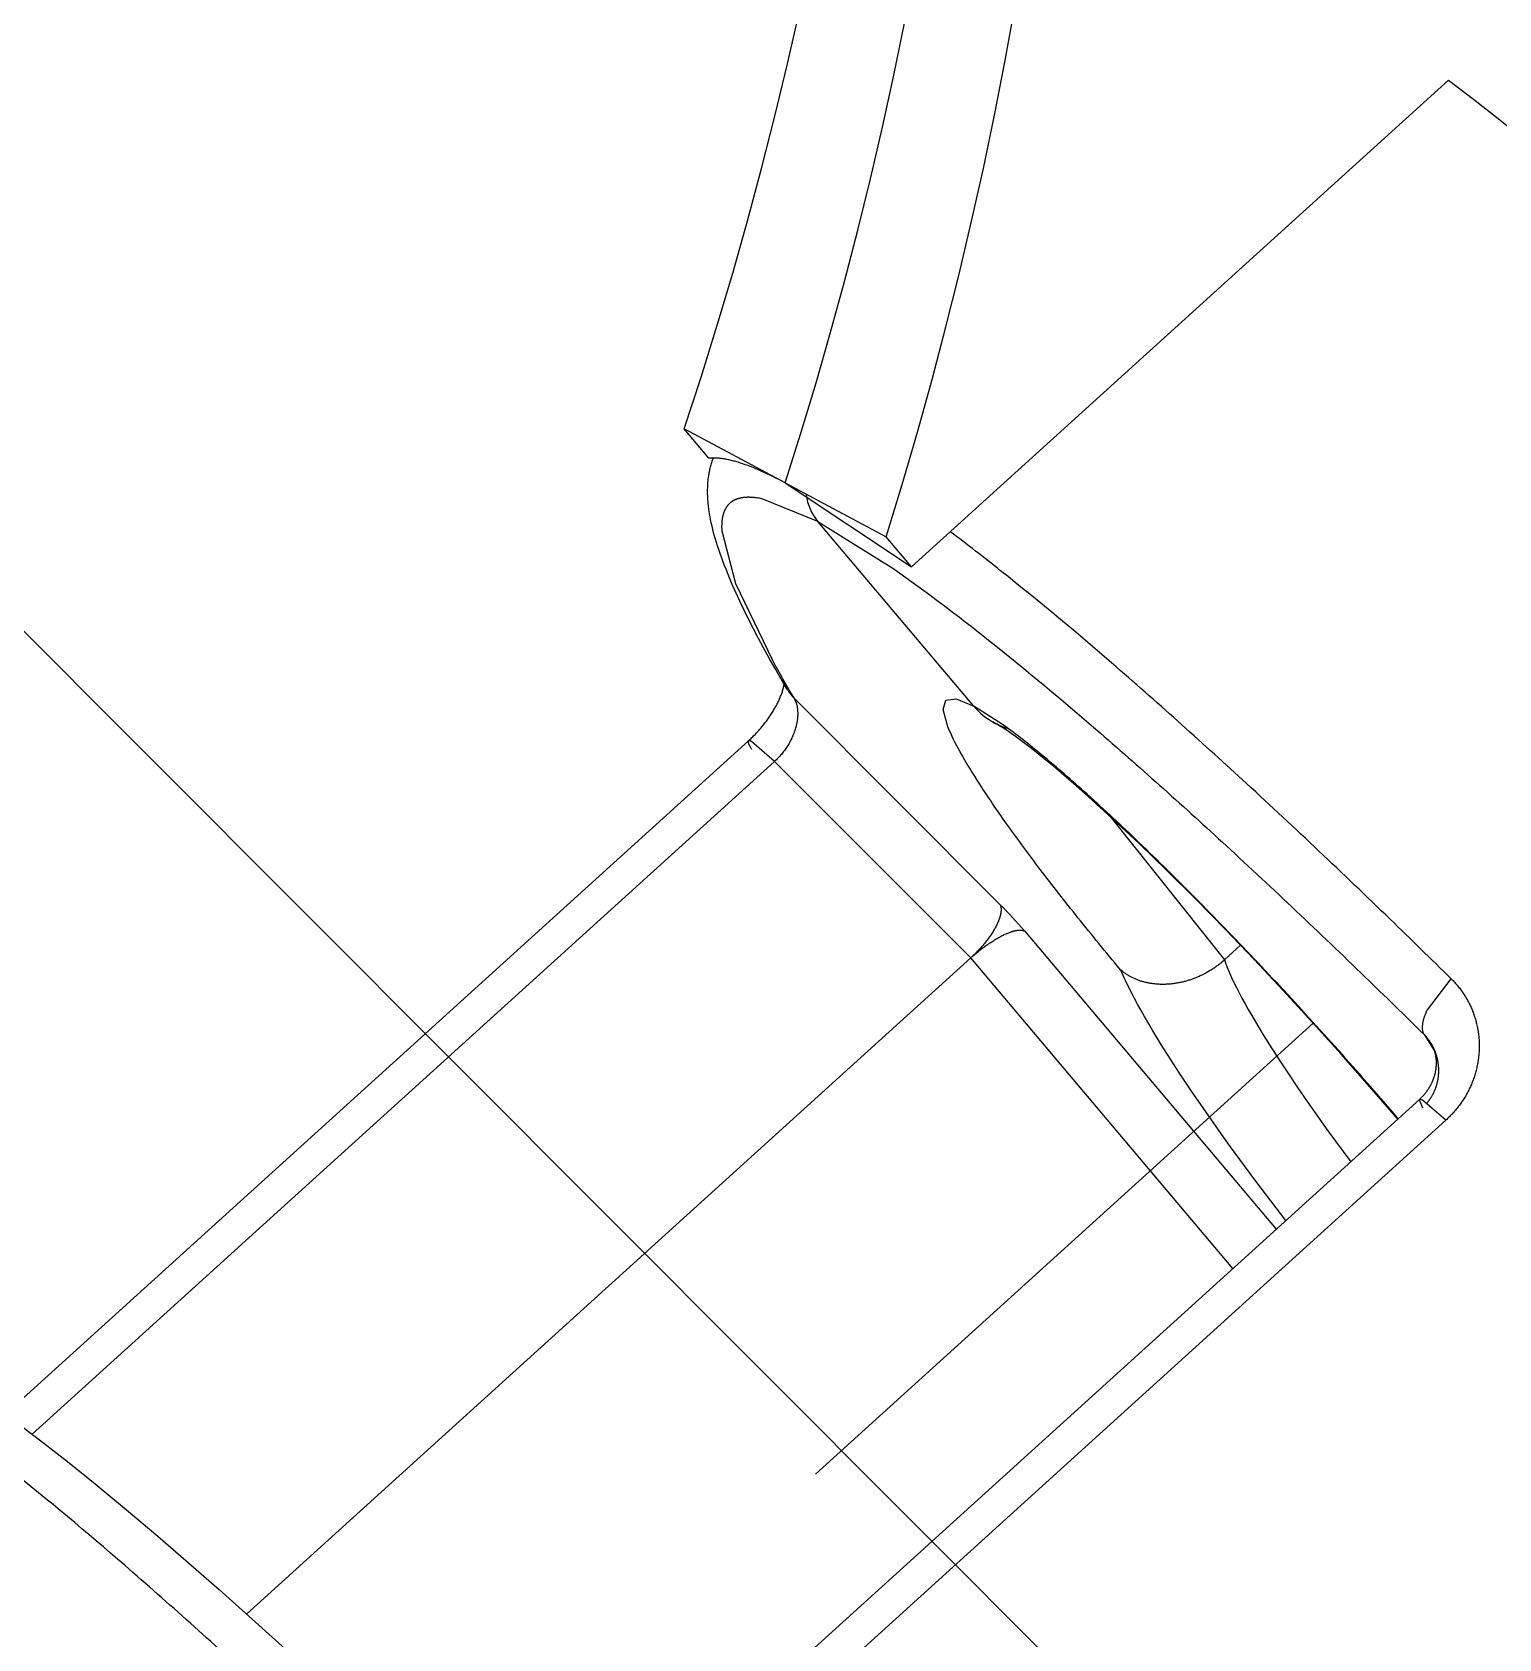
# Model space of a CAD drawing. Header units: millimetres. Extents: x -1838618 to -1600818, y -1770412 to -1553248.
# Drawn here: x -1653399.1 to -1653033.7, y -1648601.8 to -1648201.4 of the extents above; entities that cross this region are included whole.
import ezdxf

# ---------------------------------------------------------------- set-up
doc = ezdxf.new("R2010")
doc.units = ezdxf.units.MM
doc.header["$LTSCALE"] = 100
doc.linetypes.add('ACAD_ISO04W100', pattern=[30, 24, -3, 0, -3])
doc.layers.add('ANCHOR_MOUTH_SURFACE_-_VISIBLE', color=164, linetype='Continuous')

msp = doc.modelspace()

# ---------------------------------------------------------------- linework, layer by layer
at = {"color": 1, "linetype": 'ACAD_ISO04W100', "ltscale": 20}
msp.add_line((-1657772.58, -1643970.8), (-1652617.81, -1649135.69), dxfattribs=at)
at = {"layer": 'ANCHOR_MOUTH_SURFACE_-_VISIBLE', "color": 6}
for p, q in [((-1653180, -1648334.61), (-1653046.22, -1648213.37)), ((-1653230.56, -1648307.59), (-1653236.64, -1648300.3)), ((-1653211.5, -1648313.74), (-1653236.64, -1648300.3)), ((-1653211.5, -1648313.74), (-1653186.36, -1648327.18)), ((-1653164.54, -1648369.33), (-1653203.41, -1648323.33)), ((-1653180, -1648334.61), (-1653186.36, -1648327.18)), ((-1653209.79, -1648366.83), (-1653209.72, -1648366.68)), ((-1653209.39, -1648367.25), (-1653157.99, -1648418.75)), ((-1653160, -1648373.2), (-1653159.82, -1648373.26)), ((-1653405.8, -1648545.77), (-1653220.68, -1648378.01)), ((-1653214.15, -1648383.13), (-1653399.14, -1648550.77)), ((-1653165.29, -1648432.1), (-1653214.15, -1648383.13)), ((-1653151.91, -1648425.38), (-1653089.14, -1648499.68)), ((-1653165.29, -1648432.1), (-1653345.69, -1648595.58)), ((-1653099.94, -1648509.46), (-1653165.29, -1648432.1)), ((-1653102.07, -1648432.6), (-1653098.03, -1648428.94)), ((-1653203.95, -1648560.73), (-1653079.93, -1648448.34)), ((-1653052.29, -1648451.22), (-1653049.67, -1648455.4)), ((-1653262.04, -1648656.36), (-1653053.5, -1648467.37)), ((-1653255.46, -1648661.53), (-1653046.92, -1648472.54))]:
    msp.add_line(p, q, dxfattribs=at)
for points in [[(-1653186.36, -1648327.18), (-1653182.37, -1648314.14), (-1653178.56, -1648301.08), (-1653174.92, -1648287.98), (-1653171.46, -1648274.86), (-1653168.17, -1648261.72), (-1653165.06, -1648248.55), (-1653162.13, -1648235.35), (-1653159.38, -1648222.14), (-1653156.8, -1648208.91), (-1653154.4, -1648195.66)], [(-1653236.64, -1648300.3), (-1653232.45, -1648287.38), (-1653228.43, -1648274.42), (-1653224.58, -1648261.44), (-1653220.91, -1648248.43), (-1653217.4, -1648235.4), (-1653214.08, -1648222.35), (-1653210.92, -1648209.28), (-1653207.94, -1648196.19)], [(-1653211.5, -1648313.74), (-1653207.59, -1648301.3), (-1653203.83, -1648288.78), (-1653200.22, -1648276.18), (-1653196.75, -1648263.52), (-1653193.44, -1648250.77), (-1653190.28, -1648237.97), (-1653187.28, -1648225.09), (-1653184.43, -1648212.16), (-1653181.75, -1648199.17)], [(-1653046.22, -1648213.37), (-1653040, -1648218.11), (-1653033.45, -1648223.25), (-1653026.57, -1648228.79), (-1653019.36, -1648234.74), (-1653011.84, -1648241.08), (-1653004.01, -1648247.8), (-1652987.5, -1648262.38), (-1652969.95, -1648278.37), (-1652951.5, -1648295.66), (-1652932.31, -1648314.1), (-1652912.57, -1648333.52), (-1652892.46, -1648353.73), (-1652872.16, -1648374.53), (-1652851.86, -1648395.73), (-1652831.74, -1648417.11), (-1652792.69, -1648459.7), (-1652756.13, -1648500.92), (-1652626.64, -1648649.3)], [(-1653211.07, -1648365.12), (-1653214.02, -1648360.01), (-1653215.46, -1648357.44), (-1653216.88, -1648354.86), (-1653218.16, -1648352.49), (-1653219.4, -1648350.11), (-1653220.62, -1648347.71), (-1653221.81, -1648345.3), (-1653222.8, -1648343.24), (-1653223.76, -1648341.17), (-1653224.68, -1648339.08), (-1653225.57, -1648336.98), (-1653226.33, -1648335.1), (-1653226.7, -1648334.16), (-1653227.06, -1648333.21), (-1653227.4, -1648332.26), (-1653227.74, -1648331.31), (-1653228.07, -1648330.35), (-1653228.38, -1648329.39), (-1653228.63, -1648328.58), (-1653228.87, -1648327.78), (-1653229.1, -1648326.97), (-1653229.33, -1648326.16), (-1653229.53, -1648325.34), (-1653229.73, -1648324.53), (-1653229.92, -1648323.71), (-1653230.09, -1648322.88), (-1653230.22, -1648322.18), (-1653230.34, -1648321.47), (-1653230.45, -1648320.77), (-1653230.51, -1648320.41), (-1653230.55, -1648320.06), (-1653230.6, -1648319.7), (-1653230.64, -1648319.34), (-1653230.67, -1648318.99), (-1653230.71, -1648318.63), (-1653230.74, -1648318.27), (-1653230.76, -1648317.92), (-1653230.79, -1648317.56), (-1653230.81, -1648317.2), (-1653230.82, -1648316.88), (-1653230.83, -1648316.56), (-1653230.83, -1648316.23), (-1653230.84, -1648315.91), (-1653230.84, -1648315.59), (-1653230.83, -1648315.26), (-1653230.82, -1648314.94), (-1653230.81, -1648314.62), (-1653230.8, -1648314.29), (-1653230.78, -1648313.97), (-1653230.75, -1648313.65), (-1653230.72, -1648313.33), (-1653230.69, -1648313.01), (-1653230.66, -1648312.69), (-1653230.62, -1648312.36), (-1653230.57, -1648312.04), (-1653230.53, -1648311.76), (-1653230.48, -1648311.47), (-1653230.43, -1648311.18), (-1653230.37, -1648310.89), (-1653230.31, -1648310.61), (-1653230.25, -1648310.32), (-1653230.18, -1648310.04), (-1653230.11, -1648309.75), (-1653230.04, -1648309.47), (-1653229.96, -1648309.19), (-1653229.88, -1648308.91), (-1653229.79, -1648308.63), (-1653229.7, -1648308.35), (-1653229.61, -1648308.08), (-1653229.51, -1648307.8), (-1653229.41, -1648307.53)], [(-1653211.5, -1648313.74), (-1653213.07, -1648312.92), (-1653213.84, -1648312.53), (-1653214.59, -1648312.15), (-1653215.34, -1648311.79), (-1653216.07, -1648311.44), (-1653216.78, -1648311.11), (-1653217.49, -1648310.8), (-1653218.18, -1648310.49), (-1653218.86, -1648310.21), (-1653219.52, -1648309.93), (-1653220.18, -1648309.67), (-1653220.82, -1648309.43), (-1653221.45, -1648309.2), (-1653222.06, -1648308.99), (-1653222.66, -1648308.79), (-1653223.25, -1648308.6), (-1653223.83, -1648308.43), (-1653224.12, -1648308.35), (-1653224.4, -1648308.28), (-1653224.67, -1648308.2), (-1653224.95, -1648308.13), (-1653225.22, -1648308.07), (-1653225.49, -1648308.01), (-1653225.75, -1648307.95), (-1653226.01, -1648307.9), (-1653226.27, -1648307.85), (-1653226.53, -1648307.8), (-1653226.78, -1648307.76), (-1653227.03, -1648307.72), (-1653227.27, -1648307.68), (-1653227.51, -1648307.65), (-1653227.75, -1648307.62), (-1653227.99, -1648307.6), (-1653228.22, -1648307.58), (-1653228.45, -1648307.56), (-1653228.68, -1648307.55), (-1653228.9, -1648307.54), (-1653229.12, -1648307.53), (-1653229.33, -1648307.53), (-1653229.55, -1648307.53), (-1653229.65, -1648307.53), (-1653229.76, -1648307.53), (-1653229.86, -1648307.54), (-1653229.96, -1648307.54), (-1653230.07, -1648307.55), (-1653230.17, -1648307.55), (-1653230.27, -1648307.56), (-1653230.37, -1648307.57), (-1653230.47, -1648307.58), (-1653230.56, -1648307.59)], [(-1653211.5, -1648313.74), (-1653180, -1648334.61)], [(-1653220.68, -1648378.01), (-1653220.46, -1648377.81), (-1653220.23, -1648377.6), (-1653220.01, -1648377.39), (-1653219.8, -1648377.18), (-1653219.58, -1648376.97), (-1653219.37, -1648376.76), (-1653218.94, -1648376.32), (-1653218.73, -1648376.1), (-1653218.52, -1648375.88), (-1653218.31, -1648375.65), (-1653218.11, -1648375.42), (-1653217.9, -1648375.19), (-1653217.7, -1648374.96), (-1653217.5, -1648374.73), (-1653217.31, -1648374.49), (-1653216.93, -1648374.03), (-1653216.74, -1648373.8), (-1653216.56, -1648373.56), (-1653216.38, -1648373.33), (-1653216.2, -1648373.09), (-1653216.02, -1648372.85), (-1653215.85, -1648372.61), (-1653215.68, -1648372.37), (-1653215.5, -1648372.12), (-1653215.34, -1648371.88), (-1653215.17, -1648371.63), (-1653215.01, -1648371.38), (-1653214.85, -1648371.13), (-1653214.69, -1648370.88), (-1653214.53, -1648370.62), (-1653214.39, -1648370.38), (-1653214.24, -1648370.14), (-1653214.1, -1648369.9), (-1653213.97, -1648369.66), (-1653213.83, -1648369.41), (-1653213.7, -1648369.17), (-1653213.57, -1648368.92), (-1653213.44, -1648368.67), (-1653213.32, -1648368.42), (-1653213.2, -1648368.17), (-1653213.08, -1648367.92), (-1653212.96, -1648367.66), (-1653212.85, -1648367.41), (-1653212.74, -1648367.15), (-1653212.64, -1648366.89), (-1653212.54, -1648366.63), (-1653212.45, -1648366.41), (-1653212.37, -1648366.18), (-1653212.29, -1648365.95), (-1653212.21, -1648365.72), (-1653212.14, -1648365.49), (-1653212.1, -1648365.37), (-1653212.07, -1648365.25), (-1653212.04, -1648365.14), (-1653212.01, -1648365.02), (-1653211.98, -1648364.9), (-1653211.95, -1648364.79), (-1653211.92, -1648364.68), (-1653211.9, -1648364.58), (-1653211.88, -1648364.48), (-1653211.86, -1648364.38), (-1653211.84, -1648364.28), (-1653211.82, -1648364.17), (-1653211.8, -1648364.07), (-1653211.78, -1648363.97), (-1653211.77, -1648363.89), (-1653211.76, -1648363.81), (-1653211.75, -1648363.73), (-1653211.75, -1648363.69), (-1653211.74, -1648363.65), (-1653211.74, -1648363.61), (-1653211.74, -1648363.57), (-1653211.74, -1648363.53), (-1653211.73, -1648363.49), (-1653211.73, -1648363.45), (-1653211.73, -1648363.41), (-1653211.73, -1648363.37), (-1653211.73, -1648363.33)], [(-1653209.39, -1648367.25), (-1653209.36, -1648367.29), (-1653209.33, -1648367.34), (-1653209.31, -1648367.38), (-1653209.28, -1648367.43), (-1653209.25, -1648367.47), (-1653209.22, -1648367.52), (-1653209.2, -1648367.57), (-1653209.17, -1648367.61), (-1653209.15, -1648367.66), (-1653209.12, -1648367.71), (-1653209.1, -1648367.75), (-1653209.08, -1648367.8), (-1653209.05, -1648367.85), (-1653209.03, -1648367.9), (-1653209.01, -1648367.95), (-1653208.99, -1648368), (-1653208.97, -1648368.04), (-1653208.94, -1648368.09), (-1653208.92, -1648368.14), (-1653208.9, -1648368.19), (-1653208.87, -1648368.29), (-1653208.83, -1648368.39), (-1653208.79, -1648368.49), (-1653208.76, -1648368.59), (-1653208.73, -1648368.69), (-1653208.7, -1648368.8), (-1653208.68, -1648368.85), (-1653208.66, -1648368.91), (-1653208.63, -1648369.03), (-1653208.61, -1648369.15), (-1653208.58, -1648369.26), (-1653208.56, -1648369.38), (-1653208.53, -1648369.5), (-1653208.51, -1648369.62), (-1653208.49, -1648369.74), (-1653208.47, -1648369.86), (-1653208.46, -1648369.98), (-1653208.45, -1648370.1), (-1653208.43, -1648370.22), (-1653208.42, -1648370.34), (-1653208.41, -1648370.46), (-1653208.4, -1648370.58), (-1653208.4, -1648370.7), (-1653208.39, -1648370.84), (-1653208.39, -1648370.98), (-1653208.39, -1648371.12), (-1653208.39, -1648371.25), (-1653208.39, -1648371.39), (-1653208.39, -1648371.53), (-1653208.39, -1648371.67), (-1653208.4, -1648371.81), (-1653208.41, -1648371.94), (-1653208.42, -1648372.08), (-1653208.43, -1648372.22), (-1653208.44, -1648372.36), (-1653208.46, -1648372.5), (-1653208.47, -1648372.63), (-1653208.49, -1648372.77), (-1653208.51, -1648372.91), (-1653208.53, -1648373.05), (-1653208.55, -1648373.18), (-1653208.58, -1648373.32), (-1653208.6, -1648373.46), (-1653208.63, -1648373.59), (-1653208.65, -1648373.73), (-1653208.68, -1648373.86), (-1653208.71, -1648374), (-1653208.74, -1648374.13), (-1653208.78, -1648374.27), (-1653208.81, -1648374.4), (-1653208.85, -1648374.54), (-1653208.88, -1648374.67), (-1653208.92, -1648374.8), (-1653209, -1648375.07), (-1653209.04, -1648375.21), (-1653209.09, -1648375.36), (-1653209.14, -1648375.5), (-1653209.18, -1648375.64), (-1653209.23, -1648375.78), (-1653209.28, -1648375.92), (-1653209.34, -1648376.07), (-1653209.39, -1648376.21), (-1653209.44, -1648376.35), (-1653209.5, -1648376.48), (-1653209.61, -1648376.76), (-1653209.73, -1648377.04), (-1653209.86, -1648377.31), (-1653209.99, -1648377.58), (-1653210.12, -1648377.85), (-1653210.26, -1648378.11), (-1653210.4, -1648378.38), (-1653210.55, -1648378.64), (-1653210.7, -1648378.9), (-1653210.86, -1648379.15), (-1653211.02, -1648379.41), (-1653211.18, -1648379.66), (-1653211.35, -1648379.92), (-1653211.53, -1648380.17), (-1653211.71, -1648380.41), (-1653211.89, -1648380.66), (-1653212.08, -1648380.9), (-1653212.27, -1648381.14), (-1653212.46, -1648381.37), (-1653212.66, -1648381.6), (-1653212.86, -1648381.83), (-1653213.07, -1648382.06), (-1653213.28, -1648382.28), (-1653213.49, -1648382.5), (-1653213.71, -1648382.71), (-1653213.93, -1648382.92), (-1653214.15, -1648383.13)], [(-1653058.8, -1648472.33), (-1653065.83, -1648464.18), (-1653072.95, -1648456.1), (-1653080.17, -1648448.07), (-1653087.49, -1648440.12), (-1653094.62, -1648432.52), (-1653101.83, -1648425), (-1653109.12, -1648417.55), (-1653116.51, -1648410.2), (-1653123.25, -1648403.67), (-1653130.08, -1648397.24), (-1653136.01, -1648391.84), (-1653139.01, -1648389.18), (-1653142.04, -1648386.56), (-1653144.68, -1648384.32), (-1653147.36, -1648382.12), (-1653149.72, -1648380.24), (-1653150.92, -1648379.31), (-1653152.12, -1648378.39), (-1653153.14, -1648377.64), (-1653154.16, -1648376.89), (-1653155.2, -1648376.16), (-1653156.24, -1648375.44), (-1653157.11, -1648374.87), (-1653157.55, -1648374.59), (-1653157.99, -1648374.31), (-1653158.34, -1648374.1), (-1653158.7, -1648373.89), (-1653159.05, -1648373.68), (-1653159.23, -1648373.58), (-1653159.42, -1648373.49)], [(-1653214.15, -1648383.13), (-1653219.93, -1648378.16), (-1653219.98, -1648378.14), (-1653220.03, -1648378.11), (-1653220.05, -1648378.1), (-1653220.08, -1648378.09), (-1653220.1, -1648378.08), (-1653220.12, -1648378.07), (-1653220.15, -1648378.06), (-1653220.17, -1648378.05), (-1653220.19, -1648378.04), (-1653220.21, -1648378.03), (-1653220.23, -1648378.02), (-1653220.25, -1648378.02), (-1653220.27, -1648378.01), (-1653220.29, -1648378), (-1653220.31, -1648378), (-1653220.33, -1648377.99), (-1653220.35, -1648377.99), (-1653220.36, -1648377.98), (-1653220.38, -1648377.98), (-1653220.4, -1648377.97), (-1653220.42, -1648377.97), (-1653220.43, -1648377.97), (-1653220.45, -1648377.97), (-1653220.46, -1648377.96), (-1653220.48, -1648377.96), (-1653220.49, -1648377.96), (-1653220.51, -1648377.96), (-1653220.52, -1648377.96), (-1653220.54, -1648377.96), (-1653220.55, -1648377.96), (-1653220.56, -1648377.96), (-1653220.57, -1648377.96), (-1653220.59, -1648377.97), (-1653220.6, -1648377.97), (-1653220.61, -1648377.97), (-1653220.62, -1648377.98), (-1653220.63, -1648377.98), (-1653220.64, -1648377.99), (-1653220.65, -1648377.99), (-1653220.66, -1648378), (-1653220.67, -1648378), (-1653220.68, -1648378.01), (-1653220.68, -1648378.02), (-1653220.69, -1648378.02), (-1653220.7, -1648378.03), (-1653220.7, -1648378.04), (-1653220.71, -1648378.05), (-1653220.72, -1648378.06), (-1653220.72, -1648378.07), (-1653220.72, -1648378.08), (-1653220.73, -1648378.09), (-1653220.73, -1648378.1), (-1653220.74, -1648378.11), (-1653220.74, -1648378.12), (-1653220.74, -1648378.14), (-1653220.74, -1648378.15), (-1653220.75, -1648378.16), (-1653220.75, -1648378.18), (-1653220.75, -1648378.19), (-1653220.75, -1648378.21), (-1653220.75, -1648378.22), (-1653220.75, -1648378.24), (-1653220.75, -1648378.26), (-1653220.75, -1648378.27), (-1653220.74, -1648378.29), (-1653220.74, -1648378.31), (-1653220.74, -1648378.33), (-1653220.74, -1648378.34), (-1653220.73, -1648378.36), (-1653220.73, -1648378.38), (-1653220.72, -1648378.4), (-1653220.72, -1648378.42), (-1653220.71, -1648378.44), (-1653220.71, -1648378.46), (-1653220.7, -1648378.49), (-1653220.7, -1648378.51), (-1653220.69, -1648378.53), (-1653220.68, -1648378.55), (-1653220.67, -1648378.58), (-1653220.67, -1648378.6), (-1653220.66, -1648378.63), (-1653220.65, -1648378.65), (-1653220.64, -1648378.67), (-1653220.63, -1648378.7), (-1653220.61, -1648378.75), (-1653220.59, -1648378.81), (-1653220.56, -1648378.86), (-1653220.54, -1648378.92), (-1653220.51, -1648378.98), (-1653220.48, -1648379.04), (-1653220.45, -1648379.1), (-1653220.42, -1648379.16), (-1653220.39, -1648379.22), (-1653220.31, -1648379.36), (-1653220.24, -1648379.49), (-1653220.16, -1648379.64), (-1653220.07, -1648379.78), (-1653219.98, -1648379.94), (-1653219.88, -1648380.09)], [(-1653130.52, -1648396.83), (-1653102.07, -1648432.6)], [(-1653157.99, -1648418.75), (-1653157.98, -1648418.78), (-1653157.96, -1648418.81), (-1653157.95, -1648418.84), (-1653157.94, -1648418.87), (-1653157.92, -1648418.9), (-1653157.91, -1648418.93), (-1653157.9, -1648418.96), (-1653157.89, -1648418.99), (-1653157.88, -1648419.02), (-1653157.87, -1648419.05), (-1653157.86, -1648419.08), (-1653157.85, -1648419.12), (-1653157.84, -1648419.15), (-1653157.83, -1648419.18), (-1653157.82, -1648419.21), (-1653157.81, -1648419.25), (-1653157.8, -1648419.28), (-1653157.79, -1648419.32), (-1653157.78, -1648419.35), (-1653157.78, -1648419.38), (-1653157.77, -1648419.42), (-1653157.76, -1648419.45), (-1653157.76, -1648419.49), (-1653157.75, -1648419.53), (-1653157.75, -1648419.56), (-1653157.74, -1648419.6), (-1653157.74, -1648419.64), (-1653157.73, -1648419.67), (-1653157.73, -1648419.71), (-1653157.73, -1648419.75), (-1653157.72, -1648419.79), (-1653157.72, -1648419.82), (-1653157.72, -1648419.86), (-1653157.72, -1648419.9), (-1653157.72, -1648419.94), (-1653157.71, -1648419.98), (-1653157.71, -1648420.02), (-1653157.71, -1648420.06), (-1653157.71, -1648420.1), (-1653157.71, -1648420.14), (-1653157.71, -1648420.18), (-1653157.72, -1648420.22), (-1653157.72, -1648420.3), (-1653157.72, -1648420.39), (-1653157.73, -1648420.47), (-1653157.74, -1648420.56), (-1653157.75, -1648420.64), (-1653157.76, -1648420.73), (-1653157.77, -1648420.82), (-1653157.78, -1648420.91), (-1653157.8, -1648421), (-1653157.81, -1648421.09), (-1653157.83, -1648421.18), (-1653157.85, -1648421.27), (-1653157.87, -1648421.37), (-1653157.9, -1648421.46), (-1653157.92, -1648421.56), (-1653157.94, -1648421.66), (-1653157.97, -1648421.75), (-1653158, -1648421.85), (-1653158.03, -1648421.95), (-1653158.06, -1648422.05), (-1653158.09, -1648422.15), (-1653158.13, -1648422.26), (-1653158.16, -1648422.36), (-1653158.2, -1648422.46), (-1653158.24, -1648422.57), (-1653158.28, -1648422.67), (-1653158.32, -1648422.78), (-1653158.36, -1648422.89), (-1653158.4, -1648422.99), (-1653158.49, -1648423.21), (-1653158.59, -1648423.43), (-1653158.69, -1648423.65), (-1653158.8, -1648423.88), (-1653158.92, -1648424.11), (-1653159.04, -1648424.34), (-1653159.16, -1648424.57), (-1653159.29, -1648424.81), (-1653159.43, -1648425.04), (-1653159.57, -1648425.28), (-1653159.71, -1648425.52), (-1653159.86, -1648425.76), (-1653160.02, -1648426), (-1653160.18, -1648426.24), (-1653160.34, -1648426.48), (-1653160.5, -1648426.72), (-1653160.68, -1648426.96), (-1653160.85, -1648427.2), (-1653161.03, -1648427.44), (-1653161.21, -1648427.68), (-1653161.4, -1648427.92), (-1653161.59, -1648428.17), (-1653161.78, -1648428.41), (-1653161.98, -1648428.64), (-1653162.18, -1648428.88), (-1653162.38, -1648429.12), (-1653162.59, -1648429.36), (-1653162.8, -1648429.59), (-1653163.01, -1648429.83), (-1653163.23, -1648430.06), (-1653163.45, -1648430.3), (-1653163.67, -1648430.53), (-1653163.89, -1648430.76), (-1653164.12, -1648430.98), (-1653164.35, -1648431.21), (-1653164.58, -1648431.43), (-1653164.81, -1648431.66), (-1653165.05, -1648431.88), (-1653165.29, -1648432.1)], [(-1653165.29, -1648432.1), (-1653164.8, -1648431.66), (-1653164.32, -1648431.24), (-1653163.82, -1648430.83), (-1653163.33, -1648430.42), (-1653162.83, -1648430.03), (-1653162.33, -1648429.64), (-1653161.82, -1648429.27), (-1653161.32, -1648428.91), (-1653160.81, -1648428.56), (-1653160.31, -1648428.22), (-1653159.81, -1648427.9), (-1653159.56, -1648427.75), (-1653159.32, -1648427.59), (-1653159.07, -1648427.44), (-1653158.82, -1648427.3), (-1653158.58, -1648427.16), (-1653158.34, -1648427.02), (-1653158.1, -1648426.89), (-1653157.86, -1648426.76), (-1653157.62, -1648426.63), (-1653157.38, -1648426.51), (-1653157.15, -1648426.4), (-1653156.92, -1648426.29), (-1653156.69, -1648426.18), (-1653156.47, -1648426.08), (-1653156.25, -1648425.99), (-1653156.03, -1648425.9), (-1653155.82, -1648425.81), (-1653155.61, -1648425.73), (-1653155.4, -1648425.66), (-1653155.2, -1648425.59), (-1653155.1, -1648425.55), (-1653155, -1648425.52), (-1653154.91, -1648425.49), (-1653154.81, -1648425.46), (-1653154.71, -1648425.43), (-1653154.62, -1648425.41), (-1653154.53, -1648425.38), (-1653154.44, -1648425.36), (-1653154.34, -1648425.33), (-1653154.25, -1648425.31), (-1653154.17, -1648425.29), (-1653154.08, -1648425.27), (-1653153.99, -1648425.26), (-1653153.91, -1648425.24), (-1653153.82, -1648425.23), (-1653153.74, -1648425.21), (-1653153.66, -1648425.2), (-1653153.58, -1648425.19), (-1653153.5, -1648425.18), (-1653153.42, -1648425.17), (-1653153.34, -1648425.16), (-1653153.26, -1648425.16), (-1653153.19, -1648425.16), (-1653153.11, -1648425.15), (-1653153.08, -1648425.15), (-1653153.04, -1648425.15), (-1653153.01, -1648425.15), (-1653152.97, -1648425.15), (-1653152.94, -1648425.15), (-1653152.9, -1648425.15), (-1653152.87, -1648425.15), (-1653152.83, -1648425.15), (-1653152.8, -1648425.16), (-1653152.76, -1648425.16), (-1653152.73, -1648425.16), (-1653152.7, -1648425.16), (-1653152.67, -1648425.17), (-1653152.63, -1648425.17), (-1653152.6, -1648425.17), (-1653152.57, -1648425.18), (-1653152.54, -1648425.18), (-1653152.51, -1648425.19), (-1653152.48, -1648425.19), (-1653152.45, -1648425.2), (-1653152.42, -1648425.2), (-1653152.39, -1648425.21), (-1653152.36, -1648425.22), (-1653152.33, -1648425.22), (-1653152.3, -1648425.23), (-1653152.27, -1648425.24), (-1653152.24, -1648425.24), (-1653152.21, -1648425.25), (-1653152.19, -1648425.26), (-1653152.16, -1648425.27), (-1653152.13, -1648425.28), (-1653152.11, -1648425.29), (-1653152.08, -1648425.3), (-1653152.06, -1648425.31), (-1653152.03, -1648425.32), (-1653152.01, -1648425.33), (-1653151.98, -1648425.34), (-1653151.96, -1648425.35), (-1653151.93, -1648425.37), (-1653151.91, -1648425.38)], [(-1653102.07, -1648432.6), (-1653102.25, -1648432.76), (-1653102.42, -1648432.91), (-1653102.6, -1648433.07), (-1653102.78, -1648433.22), (-1653102.96, -1648433.37), (-1653103.15, -1648433.52), (-1653103.33, -1648433.66), (-1653103.52, -1648433.81), (-1653103.71, -1648433.95), (-1653103.89, -1648434.09), (-1653104.09, -1648434.23), (-1653104.28, -1648434.37), (-1653104.47, -1648434.5), (-1653104.66, -1648434.64), (-1653104.86, -1648434.77), (-1653105.06, -1648434.9), (-1653105.25, -1648435.03), (-1653105.45, -1648435.15), (-1653105.65, -1648435.27), (-1653105.86, -1648435.4), (-1653106.06, -1648435.52), (-1653106.26, -1648435.63), (-1653106.47, -1648435.75), (-1653106.67, -1648435.86), (-1653106.88, -1648435.97), (-1653107.09, -1648436.08), (-1653107.3, -1648436.19), (-1653107.51, -1648436.29), (-1653107.72, -1648436.4), (-1653107.93, -1648436.5), (-1653108.15, -1648436.6), (-1653108.36, -1648436.7), (-1653108.57, -1648436.79), (-1653108.79, -1648436.88), (-1653109, -1648436.97), (-1653109.21, -1648437.06), (-1653109.43, -1648437.14), (-1653109.65, -1648437.23), (-1653109.86, -1648437.31), (-1653110.08, -1648437.39), (-1653110.3, -1648437.46), (-1653110.52, -1648437.54), (-1653110.74, -1648437.61), (-1653110.96, -1648437.68), (-1653111.18, -1648437.75), (-1653111.41, -1648437.81), (-1653111.63, -1648437.88), (-1653111.85, -1648437.94), (-1653112.08, -1648438), (-1653112.3, -1648438.05), (-1653112.53, -1648438.11), (-1653112.75, -1648438.16), (-1653112.98, -1648438.21), (-1653113.21, -1648438.26), (-1653113.43, -1648438.3), (-1653113.66, -1648438.34), (-1653113.89, -1648438.38), (-1653114.12, -1648438.42), (-1653114.35, -1648438.46), (-1653114.58, -1648438.49), (-1653114.81, -1648438.52), (-1653115.04, -1648438.55), (-1653115.27, -1648438.58), (-1653115.5, -1648438.6), (-1653115.71, -1648438.62), (-1653115.93, -1648438.63), (-1653116.14, -1648438.65), (-1653116.36, -1648438.66), (-1653116.58, -1648438.67), (-1653116.79, -1648438.68), (-1653117.01, -1648438.69), (-1653117.23, -1648438.69), (-1653117.44, -1648438.69), (-1653117.66, -1648438.69), (-1653117.87, -1648438.69), (-1653118.09, -1648438.68), (-1653118.31, -1648438.67), (-1653118.52, -1648438.66), (-1653118.74, -1648438.65), (-1653118.95, -1648438.63), (-1653119.17, -1648438.61), (-1653119.39, -1648438.59), (-1653119.6, -1648438.57), (-1653119.81, -1648438.54), (-1653120.03, -1648438.51), (-1653120.24, -1648438.48), (-1653120.46, -1648438.45), (-1653120.67, -1648438.41), (-1653120.88, -1648438.38), (-1653121.09, -1648438.33), (-1653121.3, -1648438.29), (-1653121.52, -1648438.24), (-1653121.73, -1648438.19), (-1653121.94, -1648438.14), (-1653122.15, -1648438.09), (-1653122.35, -1648438.03), (-1653122.55, -1648437.97), (-1653122.75, -1648437.91), (-1653122.94, -1648437.85), (-1653123.14, -1648437.79), (-1653123.33, -1648437.72), (-1653123.53, -1648437.65), (-1653123.72, -1648437.58), (-1653123.91, -1648437.5), (-1653124.1, -1648437.42), (-1653124.29, -1648437.34), (-1653124.48, -1648437.26), (-1653124.67, -1648437.17), (-1653124.85, -1648437.09), (-1653125.04, -1648437), (-1653125.22, -1648436.9), (-1653125.4, -1648436.81), (-1653125.57, -1648436.71), (-1653125.74, -1648436.62), (-1653125.91, -1648436.52), (-1653126.08, -1648436.42), (-1653126.24, -1648436.32), (-1653126.4, -1648436.22), (-1653126.57, -1648436.11), (-1653126.73, -1648436), (-1653126.88, -1648435.89), (-1653127.04, -1648435.78), (-1653127.2, -1648435.66), (-1653127.35, -1648435.54), (-1653127.5, -1648435.42), (-1653127.65, -1648435.3), (-1653127.8, -1648435.17), (-1653127.95, -1648435.05)], [(-1653086.8, -1648497.55), (-1653094.21, -1648487.76), (-1653101.02, -1648478.48), (-1653104.13, -1648474.12), (-1653107.21, -1648469.73), (-1653110.24, -1648465.3), (-1653113.22, -1648460.84), (-1653115.49, -1648457.36), (-1653117.71, -1648453.85), (-1653119.87, -1648450.3), (-1653120.93, -1648448.51), (-1653121.98, -1648446.72), (-1653122.82, -1648445.24), (-1653123.64, -1648443.75), (-1653124.45, -1648442.25), (-1653125.24, -1648440.74), (-1653125.96, -1648439.33), (-1653126.64, -1648437.91), (-1653126.98, -1648437.2), (-1653127.31, -1648436.49), (-1653127.63, -1648435.77), (-1653127.95, -1648435.05)], [(-1653102.07, -1648432.6), (-1653101.89, -1648433.1), (-1653101.69, -1648433.62), (-1653101.49, -1648434.15), (-1653101.27, -1648434.69), (-1653101.04, -1648435.24), (-1653100.79, -1648435.81), (-1653100.54, -1648436.39), (-1653100.27, -1648436.98), (-1653099.7, -1648438.19), (-1653099.08, -1648439.46), (-1653098.41, -1648440.77), (-1653097.69, -1648442.13), (-1653096.93, -1648443.53), (-1653096.12, -1648444.98), (-1653095.26, -1648446.48), (-1653094.36, -1648448.03), (-1653092.42, -1648451.25), (-1653090.29, -1648454.65), (-1653088.27, -1648457.78), (-1653086.13, -1648461.02), (-1653083.85, -1648464.39), (-1653081.45, -1648467.86), (-1653076.27, -1648475.16), (-1653070.6, -1648482.88)], [(-1653052.29, -1648451.22), (-1653052.3, -1648451.19), (-1653052.32, -1648451.16), (-1653052.34, -1648451.12), (-1653052.35, -1648451.09), (-1653052.37, -1648451.06), (-1653052.39, -1648451.02), (-1653052.4, -1648450.99), (-1653052.42, -1648450.96), (-1653052.43, -1648450.92), (-1653052.44, -1648450.89), (-1653052.46, -1648450.85), (-1653052.47, -1648450.82), (-1653052.49, -1648450.78), (-1653052.5, -1648450.74), (-1653052.51, -1648450.71), (-1653052.52, -1648450.67), (-1653052.53, -1648450.63), (-1653052.55, -1648450.6), (-1653052.56, -1648450.56), (-1653052.57, -1648450.52), (-1653052.58, -1648450.48), (-1653052.59, -1648450.44), (-1653052.6, -1648450.4), (-1653052.61, -1648450.36), (-1653052.61, -1648450.32), (-1653052.62, -1648450.28), (-1653052.63, -1648450.24), (-1653052.64, -1648450.2), (-1653052.64, -1648450.16), (-1653052.65, -1648450.12), (-1653052.66, -1648450.08), (-1653052.66, -1648450.04), (-1653052.67, -1648449.99), (-1653052.67, -1648449.95), (-1653052.68, -1648449.91), (-1653052.68, -1648449.87), (-1653052.69, -1648449.82), (-1653052.69, -1648449.78), (-1653052.69, -1648449.73), (-1653052.7, -1648449.69), (-1653052.7, -1648449.65), (-1653052.7, -1648449.6), (-1653052.7, -1648449.56), (-1653052.71, -1648449.51), (-1653052.71, -1648449.42), (-1653052.71, -1648449.33), (-1653052.71, -1648449.23), (-1653052.7, -1648449.14), (-1653052.7, -1648449.04), (-1653052.69, -1648448.94), (-1653052.68, -1648448.85), (-1653052.67, -1648448.75), (-1653052.66, -1648448.65), (-1653052.65, -1648448.55), (-1653052.64, -1648448.45), (-1653052.62, -1648448.34), (-1653052.6, -1648448.24), (-1653052.58, -1648448.14), (-1653052.56, -1648448.03), (-1653052.54, -1648447.93), (-1653052.52, -1648447.82), (-1653052.5, -1648447.71), (-1653052.47, -1648447.6), (-1653052.44, -1648447.5), (-1653052.41, -1648447.39), (-1653052.38, -1648447.28), (-1653052.35, -1648447.17), (-1653052.32, -1648447.06), (-1653052.28, -1648446.95), (-1653052.25, -1648446.84), (-1653052.21, -1648446.72), (-1653052.17, -1648446.61), (-1653052.13, -1648446.5), (-1653052.09, -1648446.39), (-1653052.05, -1648446.27), (-1653052, -1648446.16), (-1653051.91, -1648445.93), (-1653051.82, -1648445.7), (-1653051.72, -1648445.47), (-1653051.61, -1648445.24), (-1653051.5, -1648445.01), (-1653045.54, -1648437.33)], [(-1653045.54, -1648437.33), (-1653045.32, -1648437.55), (-1653045.11, -1648437.76), (-1653044.9, -1648437.98), (-1653044.69, -1648438.2), (-1653044.49, -1648438.43), (-1653044.29, -1648438.66), (-1653044.1, -1648438.89), (-1653043.9, -1648439.12), (-1653043.71, -1648439.35), (-1653043.52, -1648439.59), (-1653043.34, -1648439.83), (-1653043.16, -1648440.07), (-1653042.98, -1648440.32), (-1653042.8, -1648440.57), (-1653042.63, -1648440.81), (-1653042.46, -1648441.07), (-1653042.3, -1648441.32), (-1653042.14, -1648441.58), (-1653041.98, -1648441.83), (-1653041.82, -1648442.09), (-1653041.67, -1648442.35), (-1653041.52, -1648442.62), (-1653041.38, -1648442.88), (-1653041.23, -1648443.15), (-1653041.1, -1648443.42), (-1653040.96, -1648443.69), (-1653040.83, -1648443.97), (-1653040.7, -1648444.24), (-1653040.58, -1648444.52), (-1653040.46, -1648444.79), (-1653040.34, -1648445.07), (-1653040.23, -1648445.35), (-1653040.12, -1648445.64), (-1653040.01, -1648445.92), (-1653039.91, -1648446.21), (-1653039.81, -1648446.5), (-1653039.72, -1648446.79), (-1653039.62, -1648447.08), (-1653039.54, -1648447.37), (-1653039.45, -1648447.67), (-1653039.37, -1648447.96), (-1653039.3, -1648448.26), (-1653039.22, -1648448.55), (-1653039.16, -1648448.85), (-1653039.09, -1648449.15), (-1653039.03, -1648449.45), (-1653038.97, -1648449.75), (-1653038.92, -1648450.05), (-1653038.87, -1648450.35), (-1653038.83, -1648450.65), (-1653038.78, -1648450.95), (-1653038.75, -1648451.26), (-1653038.71, -1648451.56), (-1653038.68, -1648451.86), (-1653038.66, -1648452.17), (-1653038.63, -1648452.47), (-1653038.62, -1648452.78), (-1653038.6, -1648453.08), (-1653038.59, -1648453.39), (-1653038.58, -1648453.69), (-1653038.58, -1648454), (-1653038.58, -1648454.3), (-1653038.59, -1648454.61), (-1653038.6, -1648454.91), (-1653038.61, -1648455.22), (-1653038.63, -1648455.53), (-1653038.65, -1648455.84), (-1653038.67, -1648456.15), (-1653038.7, -1648456.45), (-1653038.73, -1648456.76), (-1653038.77, -1648457.07), (-1653038.81, -1648457.38), (-1653038.86, -1648457.68), (-1653038.91, -1648457.99), (-1653038.96, -1648458.29), (-1653039.01, -1648458.6), (-1653039.07, -1648458.9), (-1653039.14, -1648459.2), (-1653039.21, -1648459.5), (-1653039.28, -1648459.81), (-1653039.35, -1648460.11), (-1653039.43, -1648460.4), (-1653039.52, -1648460.7), (-1653039.6, -1648461), (-1653039.69, -1648461.3), (-1653039.79, -1648461.59), (-1653039.88, -1648461.88), (-1653039.98, -1648462.18), (-1653040.09, -1648462.47), (-1653040.2, -1648462.76), (-1653040.31, -1648463.05), (-1653040.43, -1648463.33), (-1653040.54, -1648463.62), (-1653040.67, -1648463.9), (-1653040.79, -1648464.19), (-1653040.92, -1648464.47), (-1653041.06, -1648464.75), (-1653041.2, -1648465.04), (-1653041.34, -1648465.32), (-1653041.49, -1648465.6), (-1653041.64, -1648465.88), (-1653041.79, -1648466.15), (-1653041.95, -1648466.43), (-1653042.11, -1648466.7), (-1653042.28, -1648466.97), (-1653042.45, -1648467.24), (-1653042.62, -1648467.5), (-1653042.79, -1648467.77), (-1653042.97, -1648468.03), (-1653043.15, -1648468.29), (-1653043.33, -1648468.55), (-1653043.52, -1648468.8), (-1653043.71, -1648469.05), (-1653043.9, -1648469.3), (-1653044.1, -1648469.55), (-1653044.3, -1648469.8), (-1653044.5, -1648470.04), (-1653044.71, -1648470.28), (-1653044.92, -1648470.52), (-1653045.13, -1648470.76), (-1653045.34, -1648470.99), (-1653045.56, -1648471.22), (-1653045.78, -1648471.45), (-1653046, -1648471.67), (-1653046.23, -1648471.89), (-1653046.45, -1648472.11), (-1653046.69, -1648472.33), (-1653046.92, -1648472.54)], [(-1653053.5, -1648467.37), (-1653053.4, -1648467.29), (-1653053.3, -1648467.2), (-1653053.21, -1648467.11), (-1653053.12, -1648467.02), (-1653053.02, -1648466.92), (-1653052.93, -1648466.83), (-1653052.84, -1648466.74), (-1653052.75, -1648466.64), (-1653052.66, -1648466.55), (-1653052.57, -1648466.45), (-1653052.48, -1648466.36), (-1653052.39, -1648466.26), (-1653052.31, -1648466.16), (-1653052.22, -1648466.06), (-1653052.14, -1648465.96), (-1653052.06, -1648465.86), (-1653051.98, -1648465.76), (-1653051.9, -1648465.66), (-1653051.82, -1648465.56), (-1653051.74, -1648465.46), (-1653051.67, -1648465.36), (-1653051.59, -1648465.25), (-1653051.52, -1648465.15), (-1653051.44, -1648465.04), (-1653051.37, -1648464.94), (-1653051.3, -1648464.83), (-1653051.23, -1648464.73), (-1653051.16, -1648464.62), (-1653051.09, -1648464.51), (-1653051.02, -1648464.4), (-1653050.96, -1648464.3), (-1653050.89, -1648464.19), (-1653050.83, -1648464.08), (-1653050.77, -1648463.97), (-1653050.71, -1648463.86), (-1653050.65, -1648463.75), (-1653050.59, -1648463.64), (-1653050.54, -1648463.53), (-1653050.48, -1648463.42), (-1653050.42, -1648463.31), (-1653050.37, -1648463.2), (-1653050.32, -1648463.08), (-1653050.27, -1648462.97), (-1653050.22, -1648462.86), (-1653050.17, -1648462.74), (-1653050.12, -1648462.63), (-1653050.07, -1648462.51), (-1653050.03, -1648462.4), (-1653049.98, -1648462.28), (-1653049.94, -1648462.17), (-1653049.9, -1648462.05), (-1653049.86, -1648461.93), (-1653049.82, -1648461.81), (-1653049.78, -1648461.7), (-1653049.74, -1648461.58), (-1653049.7, -1648461.46), (-1653049.67, -1648461.34), (-1653049.64, -1648461.22), (-1653049.6, -1648461.1), (-1653049.57, -1648460.98), (-1653049.54, -1648460.86), (-1653049.51, -1648460.74), (-1653049.49, -1648460.62), (-1653049.46, -1648460.5), (-1653049.44, -1648460.38), (-1653049.42, -1648460.26), (-1653049.4, -1648460.15), (-1653049.38, -1648460.03), (-1653049.36, -1648459.91), (-1653049.34, -1648459.79), (-1653049.33, -1648459.68), (-1653049.31, -1648459.56), (-1653049.3, -1648459.44), (-1653049.29, -1648459.32), (-1653049.27, -1648459.2), (-1653049.27, -1648459.09), (-1653049.26, -1648458.97), (-1653049.25, -1648458.85), (-1653049.24, -1648458.73), (-1653049.24, -1648458.61), (-1653049.24, -1648458.49), (-1653049.24, -1648458.38), (-1653049.24, -1648458.26), (-1653049.24, -1648458.14), (-1653049.24, -1648458.02), (-1653049.24, -1648457.9), (-1653049.25, -1648457.78), (-1653049.26, -1648457.66), (-1653049.26, -1648457.55), (-1653049.27, -1648457.43), (-1653049.28, -1648457.31), (-1653049.3, -1648457.19), (-1653049.31, -1648457.07), (-1653049.32, -1648456.96), (-1653049.34, -1648456.84), (-1653049.36, -1648456.72), (-1653049.38, -1648456.61), (-1653049.4, -1648456.5), (-1653049.42, -1648456.39), (-1653049.44, -1648456.28), (-1653049.47, -1648456.16), (-1653049.49, -1648456.05), (-1653049.52, -1648455.94), (-1653049.54, -1648455.83), (-1653049.57, -1648455.72), (-1653049.6, -1648455.62), (-1653049.64, -1648455.51), (-1653049.67, -1648455.4), (-1653049.7, -1648455.29), (-1653049.74, -1648455.18), (-1653049.78, -1648455.08), (-1653049.81, -1648454.97), (-1653049.85, -1648454.86), (-1653049.89, -1648454.76), (-1653049.94, -1648454.65), (-1653049.98, -1648454.55), (-1653050.03, -1648454.44), (-1653050.07, -1648454.34), (-1653050.12, -1648454.24), (-1653050.17, -1648454.14), (-1653050.22, -1648454.03), (-1653050.27, -1648453.93), (-1653050.32, -1648453.83), (-1653050.38, -1648453.73), (-1653050.43, -1648453.64), (-1653050.49, -1648453.54), (-1653050.55, -1648453.44), (-1653050.61, -1648453.34)], [(-1653051.62, -1648468.28), (-1653051.54, -1648468.18), (-1653051.46, -1648468.09), (-1653051.38, -1648467.99), (-1653051.3, -1648467.89), (-1653051.23, -1648467.8), (-1653051.15, -1648467.7), (-1653051.08, -1648467.6), (-1653051.01, -1648467.5), (-1653050.93, -1648467.4), (-1653050.86, -1648467.3), (-1653050.79, -1648467.19), (-1653050.72, -1648467.09), (-1653050.66, -1648466.99), (-1653050.59, -1648466.88), (-1653050.52, -1648466.78), (-1653050.46, -1648466.67), (-1653050.39, -1648466.56), (-1653050.33, -1648466.45), (-1653050.27, -1648466.34), (-1653050.2, -1648466.23), (-1653050.14, -1648466.12), (-1653050.08, -1648466.01), (-1653050.03, -1648465.89), (-1653049.97, -1648465.78), (-1653049.91, -1648465.66), (-1653049.86, -1648465.55), (-1653049.8, -1648465.43), (-1653049.75, -1648465.32), (-1653049.7, -1648465.2), (-1653049.65, -1648465.08), (-1653049.6, -1648464.97), (-1653049.55, -1648464.85), (-1653049.51, -1648464.73), (-1653049.47, -1648464.62), (-1653049.42, -1648464.5), (-1653049.38, -1648464.39), (-1653049.34, -1648464.27), (-1653049.3, -1648464.15), (-1653049.26, -1648464.04), (-1653049.23, -1648463.92), (-1653049.19, -1648463.8), (-1653049.16, -1648463.68), (-1653049.12, -1648463.57), (-1653049.09, -1648463.45), (-1653049.06, -1648463.33), (-1653049.03, -1648463.21), (-1653049, -1648463.09), (-1653048.97, -1648462.97), (-1653048.95, -1648462.85), (-1653048.92, -1648462.73), (-1653048.9, -1648462.61), (-1653048.87, -1648462.49), (-1653048.85, -1648462.36), (-1653048.83, -1648462.24), (-1653048.81, -1648462.12), (-1653048.79, -1648462), (-1653048.78, -1648461.88), (-1653048.76, -1648461.75), (-1653048.74, -1648461.63), (-1653048.73, -1648461.51), (-1653048.72, -1648461.39), (-1653048.71, -1648461.26), (-1653048.7, -1648461.14), (-1653048.69, -1648461.02), (-1653048.68, -1648460.89), (-1653048.67, -1648460.77), (-1653048.67, -1648460.64), (-1653048.67, -1648460.52), (-1653048.66, -1648460.39), (-1653048.66, -1648460.27), (-1653048.66, -1648460.14), (-1653048.66, -1648460.02), (-1653048.66, -1648459.89), (-1653048.67, -1648459.77), (-1653048.67, -1648459.64), (-1653048.68, -1648459.52), (-1653048.68, -1648459.39), (-1653048.69, -1648459.27), (-1653048.7, -1648459.14), (-1653048.71, -1648459.02), (-1653048.72, -1648458.89), (-1653048.74, -1648458.77), (-1653048.75, -1648458.64), (-1653048.77, -1648458.52), (-1653048.78, -1648458.39), (-1653048.8, -1648458.27), (-1653048.82, -1648458.15), (-1653048.84, -1648458.02), (-1653048.86, -1648457.9), (-1653048.88, -1648457.78), (-1653048.91, -1648457.65), (-1653048.93, -1648457.53), (-1653048.96, -1648457.41), (-1653048.99, -1648457.28), (-1653049.01, -1648457.16), (-1653049.04, -1648457.04), (-1653049.07, -1648456.92), (-1653049.11, -1648456.8), (-1653049.14, -1648456.68), (-1653049.17, -1648456.56), (-1653049.21, -1648456.44), (-1653049.25, -1648456.32), (-1653049.28, -1648456.2), (-1653049.32, -1648456.08), (-1653049.36, -1648455.96), (-1653049.4, -1648455.84), (-1653049.45, -1648455.72), (-1653049.49, -1648455.61), (-1653049.53, -1648455.49), (-1653049.58, -1648455.37), (-1653049.63, -1648455.26), (-1653049.67, -1648455.14), (-1653049.72, -1648455.02), (-1653049.77, -1648454.91), (-1653049.83, -1648454.8), (-1653049.88, -1648454.68), (-1653049.93, -1648454.57), (-1653049.99, -1648454.46), (-1653050.04, -1648454.34), (-1653050.1, -1648454.23), (-1653050.16, -1648454.12), (-1653050.22, -1648454.01), (-1653050.28, -1648453.9), (-1653050.34, -1648453.79), (-1653050.4, -1648453.68), (-1653050.47, -1648453.58), (-1653050.53, -1648453.47), (-1653050.6, -1648453.36)], [(-1653053.51, -1648467.39), (-1653052.72, -1648469.42)], [(-1653046.92, -1648472.54), (-1653052.73, -1648467.54), (-1653053.48, -1648467.36)], [(-1653409.8, -1648542.86), (-1653406.65, -1648545.15), (-1653403.52, -1648547.46), (-1653397.31, -1648552.17), (-1653390.35, -1648557.61), (-1653383.47, -1648563.15), (-1653375.63, -1648569.62), (-1653367.86, -1648576.17), (-1653360.15, -1648582.81), (-1653352.51, -1648589.51), (-1653335.28, -1648604.99), (-1653318.29, -1648620.73), (-1653299.3, -1648638.78), (-1653280.52, -1648657.07)]]:
    msp.add_lwpolyline(points, dxfattribs=at)
for points in [[(-1653203.41, -1648323.33), (-1653217.04, -1648317.76), (-1653217.38, -1648317.69), (-1653217.7, -1648317.62), (-1653218.03, -1648317.57), (-1653218.35, -1648317.51), (-1653218.66, -1648317.47), (-1653218.82, -1648317.45), (-1653218.97, -1648317.43), (-1653219.12, -1648317.41), (-1653219.27, -1648317.39), (-1653219.42, -1648317.38), (-1653219.57, -1648317.37), (-1653219.71, -1648317.36), (-1653219.86, -1648317.35), (-1653220, -1648317.34), (-1653220.14, -1648317.33), (-1653220.29, -1648317.33), (-1653220.42, -1648317.32), (-1653220.56, -1648317.32), (-1653220.7, -1648317.32), (-1653220.83, -1648317.32), (-1653220.97, -1648317.32), (-1653221.1, -1648317.33), (-1653221.23, -1648317.33), (-1653221.36, -1648317.34), (-1653221.49, -1648317.35), (-1653221.62, -1648317.36), (-1653221.74, -1648317.37), (-1653221.87, -1648317.39), (-1653221.99, -1648317.4), (-1653222.11, -1648317.42), (-1653222.23, -1648317.44), (-1653222.35, -1648317.45), (-1653222.47, -1648317.48), (-1653222.59, -1648317.5), (-1653222.7, -1648317.52), (-1653222.81, -1648317.55), (-1653222.92, -1648317.58), (-1653223.04, -1648317.61), (-1653223.14, -1648317.64), (-1653223.25, -1648317.67), (-1653223.36, -1648317.7), (-1653223.46, -1648317.74), (-1653223.52, -1648317.75), (-1653223.57, -1648317.77), (-1653223.62, -1648317.79), (-1653223.67, -1648317.81), (-1653223.72, -1648317.83), (-1653223.77, -1648317.85), (-1653223.82, -1648317.87), (-1653223.87, -1648317.89), (-1653223.92, -1648317.91), (-1653223.97, -1648317.94), (-1653224.02, -1648317.96), (-1653224.06, -1648317.98), (-1653224.11, -1648318), (-1653224.16, -1648318.03), (-1653224.21, -1648318.05), (-1653224.25, -1648318.07), (-1653224.3, -1648318.1), (-1653224.34, -1648318.12), (-1653224.39, -1648318.15), (-1653224.44, -1648318.17), (-1653224.48, -1648318.2), (-1653224.53, -1648318.23), (-1653224.57, -1648318.25), (-1653224.61, -1648318.28), (-1653224.66, -1648318.31), (-1653224.7, -1648318.33), (-1653224.74, -1648318.36), (-1653224.79, -1648318.39), (-1653224.83, -1648318.42), (-1653224.87, -1648318.45), (-1653224.91, -1648318.48), (-1653224.95, -1648318.51), (-1653224.99, -1648318.54), (-1653225.03, -1648318.57), (-1653225.07, -1648318.6), (-1653225.11, -1648318.63), (-1653225.15, -1648318.67), (-1653225.19, -1648318.7), (-1653225.23, -1648318.73), (-1653225.27, -1648318.76), (-1653225.31, -1648318.8), (-1653225.34, -1648318.83), (-1653225.38, -1648318.86), (-1653225.42, -1648318.9), (-1653225.45, -1648318.93), (-1653225.49, -1648318.97), (-1653225.53, -1648319.01), (-1653225.56, -1648319.04), (-1653225.6, -1648319.08), (-1653225.63, -1648319.12), (-1653225.66, -1648319.15), (-1653225.7, -1648319.19), (-1653225.73, -1648319.23), (-1653225.77, -1648319.27), (-1653225.8, -1648319.31), (-1653225.83, -1648319.34), (-1653225.86, -1648319.38), (-1653225.9, -1648319.42), (-1653225.93, -1648319.46), (-1653225.96, -1648319.51), (-1653225.99, -1648319.55), (-1653226.02, -1648319.59), (-1653226.05, -1648319.63), (-1653226.08, -1648319.67), (-1653226.11, -1648319.71), (-1653226.14, -1648319.76), (-1653226.17, -1648319.8), (-1653226.19, -1648319.84), (-1653226.22, -1648319.89), (-1653226.25, -1648319.93), (-1653226.28, -1648319.98), (-1653226.31, -1648320.02), (-1653226.33, -1648320.07), (-1653226.36, -1648320.12), (-1653226.38, -1648320.16), (-1653226.41, -1648320.21), (-1653226.43, -1648320.26), (-1653226.46, -1648320.3), (-1653226.48, -1648320.35), (-1653226.51, -1648320.4), (-1653226.53, -1648320.45), (-1653226.56, -1648320.5), (-1653226.6, -1648320.6), (-1653226.65, -1648320.7), (-1653226.69, -1648320.8), (-1653226.73, -1648320.9), (-1653226.77, -1648321.01), (-1653226.81, -1648321.12), (-1653226.85, -1648321.22), (-1653226.89, -1648321.33), (-1653226.92, -1648321.45), (-1653226.95, -1648321.56), (-1653226.99, -1648321.67), (-1653227.02, -1648321.79), (-1653227.05, -1648321.91), (-1653227.07, -1648322.03), (-1653227.1, -1648322.15), (-1653227.12, -1648322.27), (-1653227.15, -1648322.39), (-1653227.17, -1648322.52), (-1653227.19, -1648322.64), (-1653227.21, -1648322.77), (-1653227.23, -1648322.9), (-1653227.25, -1648323.03), (-1653227.26, -1648323.16), (-1653227.27, -1648323.3), (-1653227.29, -1648323.43), (-1653227.3, -1648323.57), (-1653227.31, -1648323.71), (-1653227.32, -1648323.85), (-1653227.32, -1648323.99), (-1653227.33, -1648324.13), (-1653227.33, -1648324.28), (-1653227.34, -1648324.42), (-1653227.34, -1648324.57), (-1653227.34, -1648324.72), (-1653227.34, -1648324.87), (-1653227.33, -1648325.02), (-1653227.33, -1648325.18), (-1653227.32, -1648325.33), (-1653227.31, -1648325.65), (-1653223.86, -1648338.81), (-1653214.7, -1648357.91, 0.008067), (-1653209.39, -1648367.25)], [(-1653203.41, -1648323.33), (-1653184.47, -1648335.17, -0.015151), (-1653160.82, -1648352.9, -0.010134), (-1653133, -1648376.05, -0.00752), (-1653101.58, -1648404.17, -0.005888), (-1653067, -1648436.86, -0.002199), (-1653052.29, -1648451.22)], [(-1653045.54, -1648437.33, 0.001957), (-1653060.76, -1648422.47, 0.005985), (-1653096.53, -1648388.66, 0.007363), (-1653129.04, -1648359.57, 0.011095), (-1653157.82, -1648335.61, 0.006882), (-1653170.38, -1648325.89)], [(-1653127.95, -1648435.05), (-1653128.71, -1648434.13, -0.005174), (-1653139.2, -1648421.27, -0.006045), (-1653148.52, -1648409.29, -0.007491), (-1653156.5, -1648398.42, -0.010007), (-1653163.03, -1648388.82, -0.014359), (-1653167.9, -1648380.76, -0.036745), (-1653170.95, -1648374.5), (-1653172.14, -1648370.17), (-1653171.45, -1648367.85), (-1653168.92, -1648367.55), (-1653164.54, -1648369.33)], [(-1653058.98, -1648471.91, 0.002596), (-1653065.61, -1648464.24, 0.005098), (-1653080.01, -1648448.07, 0.005067), (-1653094.66, -1648432.29, 0.005424), (-1653109.28, -1648417.19, 0.006204), (-1653123.37, -1648403.31, 0.007483), (-1653136.26, -1648391.31, 0.009782), (-1653147.62, -1648381.48, 0.019013), (-1653157.12, -1648374.09), (-1653164.54, -1648369.33)], [(-1653292.58, -1648661.21, 0.001956), (-1653307.8, -1648646.35, 0.005985), (-1653343.57, -1648612.54, 0.007363), (-1653376.08, -1648583.45, 0.011095), (-1653404.86, -1648559.49, 0.006882), (-1653417.42, -1648549.77)]]:
    msp.add_lwpolyline(points, format="xyb", dxfattribs=at)
for centre, radius, start, end in [((-1653193.75, -1648315.23), 12.6, 186.669, 219.9667), ((-1653202.34, -1648359.98), 10.12, 194.2457, 210.3317), ((-1653206.9, -1648362.55), 4.89, 189.1508, 211.6567), ((-1653202.32, -1648359.96), 10.15, 210.5213, 225.8704), ((-1653151.15, -1648358.04), 17.52, 220.1394, 241.8454), ((-1653163.37, -1648380.69), 8.22, 61.2375, 65.749), ((-1653151.21, -1648358.14), 17.41, 242.1106, 253.7716), ((-1653237.37, -1648497.67), 111.93, 40.228, 44.8348), ((-1653061.11, -1648459.91), 12.39, 32.0312, 44.5815), ((-1653058.02, -1648471.74), 0.979, 189.8066, 216.7857)]:
    msp.add_arc(centre, radius, start, end, dxfattribs=at)

doc.saveas('drawing.dxf')
